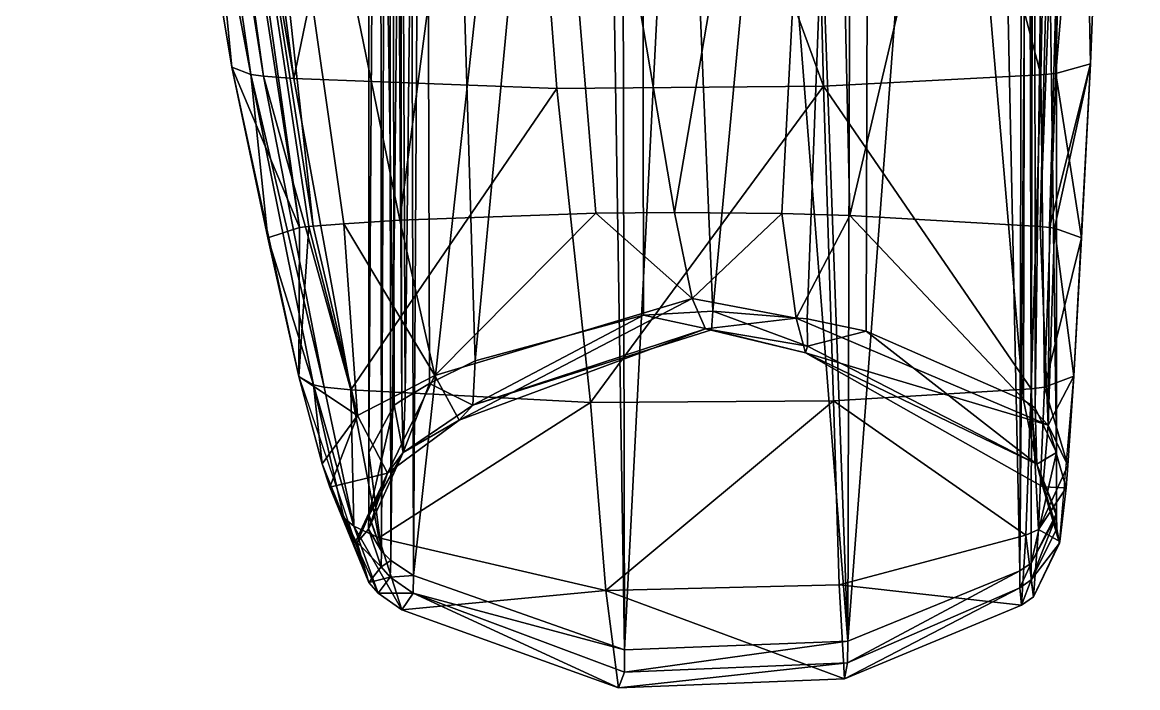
# Model space of a CAD drawing. Header units: millimetres. Extents: x 679 to 1321, y -297 to 360.
# Drawn here: x 692.8 to 754.5, y -222.7 to -186 of the extents above; entities that cross this region are included whole.
import ezdxf

# ---------------------------------------------------------------- set-up
doc = ezdxf.new("R2010")
doc.units = ezdxf.units.MM
doc.layers.add('USUPS_2D_CHR', color=7, linetype='Continuous')
doc.layers.add('USUPS_BD_CHR', color=7, linetype='Continuous')

# ---------------------------------------------------------------- blocks, each defined once
blk = doc.blocks.new('Actdia R arm half')
at = {"color": 7}
mesh = blk.add_polyface(dxfattribs=at)
corners = [(251.228, -118.76, 457.634), (250, -112.67, 454.656), (253.94, -117.119, 450.895), (253.94, -117.119, 450.895), (251.815, -119.26, 457.34), (251.228, -118.76, 457.634), (253.94, -117.119, 450.895), (254.04, -120.807, 456.432), (251.815, -119.26, 457.34), (261.282, -123.944, 454.588), (253.94, -117.119, 450.895), (264.609, -120.79, 447.243), (253.94, -117.119, 450.895), (261.282, -123.944, 454.588), (254.04, -120.807, 456.432), (264.609, -120.79, 447.243), (265.023, -124.705, 454.14), (261.282, -123.944, 454.588), (268.527, -120.764, 446.683), (264.609, -120.79, 447.243), (260.678, -110.81, 432.942), (269, -124.978, 453.98), (265.023, -124.705, 454.14), (264.609, -120.79, 447.243), (264.609, -120.79, 447.243), (268.527, -120.764, 446.683), (269, -124.978, 453.98), (281.619, -138.248, 659.086), (264.17, -138.143, 658.743), (262.88, -189.489, 652.319), (249.827, -137.799, 654.949), (264.17, -138.143, 658.743), (264.865, -88.805, 660.147), (264.17, -138.143, 658.743), (249.827, -137.799, 654.949), (250.861, -188.867, 648.823), (248.804, -137.763, 654.524), (249.827, -137.799, 654.949), (249.529, -88.901, 656.127), (249.827, -137.799, 654.949), (248.804, -137.763, 654.524), (250.032, -188.795, 648.397), (246.235, -137.48, 650.823), (248.804, -137.763, 654.524), (245.564, -97.461, 652.003), (246.499, -146.905, 650.105), (248.804, -137.763, 654.524), (246.235, -137.48, 650.823), (248.804, -137.763, 654.524), (246.499, -146.905, 650.105), (250.032, -188.795, 648.397), (279.6, -146.307, 641.758), (262.554, -146.301, 642.5), (263.229, -97.517, 643.981), (249.638, -146.569, 646.157), (262.554, -146.301, 642.5), (261.432, -196.637, 636.51), (262.554, -146.301, 642.5), (249.638, -146.569, 646.157), (249.173, -97.491, 647.859), (249.638, -146.569, 646.157), (248.975, -146.592, 646.443), (248.437, -97.489, 648.144), (246.499, -146.905, 650.105), (248.975, -146.592, 646.443), (248.132, -188.246, 645.069), (246.235, -137.48, 650.823), (248.975, -146.592, 646.443), (246.499, -146.905, 650.105), (248.975, -146.592, 646.443), (246.235, -137.48, 650.823), (248.437, -97.489, 648.144), (251.228, -118.76, 457.634), (250, -209.737, 618.919), (250, -115.931, 459.297), (251.228, -118.76, 457.634), (251.815, -119.26, 457.34), (252.03, -216.273, 623.109), (252.03, -216.273, 623.109), (251.815, -119.26, 457.34), (254.04, -120.807, 456.432), (261.282, -123.944, 454.588), (261.539, -220.166, 620.82), (254.04, -120.807, 456.432), (261.539, -220.166, 620.82), (261.282, -123.944, 454.588), (265.023, -124.705, 454.14), (261.539, -220.166, 620.82), (265.023, -124.705, 454.14), (269, -124.978, 453.98), (269, -124.978, 453.98), (268.527, -120.764, 446.683), (274.056, -124.539, 454.238), (269, -201.927, 623.509), (272.974, -107.153, 464.456), (260.245, -108.222, 463.828), (260.245, -108.222, 463.828), (251.618, -112.761, 461.16), (251.82, -206.837, 620.623), (251.618, -112.761, 461.16), (251.232, -113.098, 460.962), (251.401, -207.116, 620.459), (251.179, -207.292, 620.355), (251.232, -113.098, 460.962), (250, -115.931, 459.297)]
mesh.append_faces([[corners[k] for k in face] for face in [(0, 1, 2), (3, 4, 5), (6, 7, 8), (9, 10, 11), (12, 13, 14), (15, 16, 17), (18, 19, 20), (21, 22, 23), (24, 25, 26), (27, 28, 29), (30, 31, 32), (33, 34, 35), (36, 37, 38), (39, 40, 41), (42, 43, 44), (45, 46, 47), (48, 49, 50), (51, 52, 53), (54, 55, 56), (57, 58, 59), (60, 61, 62), (63, 64, 65), (66, 67, 68), (69, 70, 71), (72, 73, 74), (75, 76, 77), (78, 79, 80), (81, 82, 83), (84, 85, 86), (87, 88, 89), (90, 91, 92), (93, 94, 95), (96, 97, 98), (99, 100, 101), (102, 103, 104)]], dxfattribs={"color": 7})
mesh = blk.add_polyface(dxfattribs=at)
corners = [(301.919, -137.925, 653.477), (303.557, -137.735, 650.806), (306.816, -97.451, 652.003), (302.406, -147.141, 650.086), (303.557, -137.735, 650.806), (301.919, -137.925, 653.477), (301.919, -137.925, 653.477), (294.524, -188.838, 647.493), (302.406, -147.141, 650.086), (300.942, -137.956, 653.963), (301.919, -137.925, 653.477), (305.268, -88.924, 654.635), (301.919, -137.925, 653.477), (300.942, -137.956, 653.963), (293.821, -188.928, 648.065), (298.904, -138.012, 654.836), (300.942, -137.956, 653.963), (304.164, -88.913, 655.101), (300.942, -137.956, 653.963), (298.904, -138.012, 654.836), (292.161, -189.06, 648.91), (281.619, -138.248, 659.086), (298.904, -138.012, 654.836), (301.953, -88.893, 655.994), (281.619, -138.248, 659.086), (292.161, -189.06, 648.91), (298.904, -138.012, 654.836), (264.17, -138.143, 658.743), (281.619, -138.248, 659.086), (283.487, -88.793, 660.506), (299.618, -146.835, 646.763), (302.406, -147.141, 650.086), (295.572, -188.441, 645.036), (303.557, -137.735, 650.806), (302.406, -147.141, 650.086), (299.618, -146.835, 646.763), (299.618, -146.835, 646.763), (303.483, -97.476, 648.596), (303.557, -137.735, 650.806), (299.618, -146.835, 646.763), (298.958, -146.806, 646.466), (302.751, -97.479, 648.295), (298.958, -146.806, 646.466), (296.589, -146.714, 645.543), (300.173, -97.486, 647.304), (296.589, -146.714, 645.543), (279.6, -146.307, 641.758), (281.723, -97.52, 643.225), (279.6, -146.307, 641.758), (271.11, -196.465, 635.553), (262.554, -146.301, 642.5), (274.056, -124.539, 454.238), (273.876, -220.653, 620.533), (269, -124.978, 453.98), (273.876, -220.653, 620.533), (274.056, -124.539, 454.238), (275.401, -124.27, 454.396), (285.539, -216.534, 622.953), (275.401, -124.27, 454.396), (284.972, -120.145, 456.821), (285.773, -119.572, 457.157), (285.539, -216.534, 622.953), (284.972, -120.145, 456.821), (285.773, -119.572, 457.157), (286.947, -118.578, 457.741), (286.8, -215.707, 623.439), (286.947, -118.578, 457.741), (287.397, -117.983, 458.091), (287.309, -215.183, 623.747), (288, -115.931, 459.297), (288, -209.737, 618.919), (287.397, -117.983, 458.091), (288, -112.67, 454.656), (287.397, -117.983, 458.091), (286.947, -118.578, 457.741), (285.773, -119.572, 457.157), (284.903, -116.528, 451.268), (286.947, -118.578, 457.741), (285.773, -119.572, 457.157), (284.972, -120.145, 456.821), (284.903, -116.528, 451.268), (275.401, -124.27, 454.396), (284.903, -116.528, 451.268), (284.972, -120.145, 456.821), (284.903, -116.528, 451.268), (275.401, -124.27, 454.396), (275.146, -120.276, 447.649), (275.146, -120.276, 447.649), (275.401, -124.27, 454.396), (274.056, -124.539, 454.238), (275.146, -120.276, 447.649), (274.056, -124.539, 454.238), (268.527, -120.764, 446.683), (268.527, -120.764, 446.683), (272.558, -109.676, 433.869), (275.146, -120.276, 447.649), (288, -115.931, 459.297), (286.772, -113.102, 460.96), (286.603, -207.119, 620.457), (286.772, -113.102, 460.96), (286.387, -112.763, 461.159), (286.184, -206.841, 620.621), (286.001, -206.727, 620.688), (286.387, -112.763, 461.159), (284.924, -111.684, 461.793), (282.136, -204.67, 621.897), (284.924, -111.684, 461.793), (272.974, -107.153, 464.456)]
mesh.append_faces([[corners[k] for k in face] for face in [(0, 1, 2), (3, 4, 5), (6, 7, 8), (9, 10, 11), (12, 13, 14), (15, 16, 17), (18, 19, 20), (21, 22, 23), (24, 25, 26), (27, 28, 29), (30, 31, 32), (33, 34, 35), (36, 37, 38), (39, 40, 41), (42, 43, 44), (45, 46, 47), (48, 49, 50), (51, 52, 53), (54, 55, 56), (57, 58, 59), (60, 61, 62), (63, 64, 65), (66, 67, 68), (69, 70, 71), (72, 73, 74), (75, 76, 77), (78, 79, 80), (81, 82, 83), (84, 85, 86), (87, 88, 89), (90, 91, 92), (93, 94, 95), (96, 97, 98), (99, 100, 101), (102, 103, 104), (105, 106, 107)]], dxfattribs={"color": 7})
mesh = blk.add_polyface(dxfattribs=at)
corners = [(262.88, -189.489, 652.319), (277.62, -189.615, 652.7), (281.619, -138.248, 659.086), (262.88, -189.489, 652.319), (275.763, -206.967, 649.396), (277.62, -189.615, 652.7), (250.861, -188.867, 648.823), (262.88, -189.489, 652.319), (264.17, -138.143, 658.743), (262.88, -189.489, 652.319), (250.861, -188.867, 648.823), (251.406, -206.216, 645.589), (250.032, -188.795, 648.397), (250.861, -188.867, 648.823), (249.827, -137.799, 654.949), (250.666, -206.133, 645.161), (251.406, -206.216, 645.589), (250.861, -188.867, 648.823), (250.861, -188.867, 648.823), (250.032, -188.795, 648.397), (250.666, -206.133, 645.161), (248.132, -188.246, 645.069), (250.032, -188.795, 648.397), (246.499, -146.905, 650.105), (248.623, -197.878, 643.429), (250.032, -188.795, 648.397), (248.132, -188.246, 645.069), (250.032, -188.795, 648.397), (248.623, -197.878, 643.429), (250.666, -206.133, 645.161), (270.133, -201.232, 632.816), (271.11, -196.465, 635.553), (275.455, -196.5, 635.744), (249.044, -205.521, 642.004), (248.623, -197.878, 643.429), (250.113, -197.328, 640.365), (261.432, -196.637, 636.51), (265.187, -196.529, 635.91), (264.389, -202.32, 633.452), (270.133, -201.232, 632.816), (264.389, -202.32, 633.452), (265.187, -196.529, 635.91), (265.187, -196.529, 635.91), (271.11, -196.465, 635.553), (270.133, -201.232, 632.816), (279.6, -146.307, 641.758), (275.455, -196.5, 635.744), (271.11, -196.465, 635.553), (262.554, -146.301, 642.5), (271.11, -196.465, 635.553), (265.187, -196.529, 635.91), (261.432, -196.637, 636.51), (262.554, -146.301, 642.5), (265.187, -196.529, 635.91), (261.432, -196.637, 636.51), (250.907, -197.24, 639.874), (249.638, -146.569, 646.157), (248.975, -146.592, 646.443), (249.638, -146.569, 646.157), (250.907, -197.24, 639.874), (250.907, -197.24, 639.874), (250.387, -197.293, 640.166), (248.975, -146.592, 646.443), (248.132, -188.246, 645.069), (250.387, -197.293, 640.166), (250.113, -197.328, 640.365), (248.132, -188.246, 645.069), (250.113, -197.328, 640.365), (248.623, -197.878, 643.429), (250.387, -197.293, 640.166), (248.132, -188.246, 645.069), (248.975, -146.592, 646.443), (251.395, -215.862, 623.35), (250, -209.737, 618.919), (251.228, -118.76, 457.634), (252.03, -216.273, 623.109), (251.395, -215.862, 623.35), (251.228, -118.76, 457.634), (252.03, -216.273, 623.109), (254.04, -120.807, 456.432), (261.539, -220.166, 620.82), (261.539, -220.166, 620.82), (269, -124.978, 453.98), (273.876, -220.653, 620.533), (272.832, -202.151, 623.377), (272.974, -107.153, 464.456), (269, -201.927, 623.509), (260.245, -108.222, 463.828), (263.782, -202.341, 623.265), (269, -201.927, 623.509), (260.245, -108.222, 463.828), (260.519, -203.034, 622.858), (263.782, -202.341, 623.265), (251.82, -206.837, 620.623), (260.519, -203.034, 622.858), (260.245, -108.222, 463.828), (251.401, -207.116, 620.459), (251.82, -206.837, 620.623), (251.618, -112.761, 461.16), (251.232, -113.098, 460.962), (251.179, -207.292, 620.355), (251.401, -207.116, 620.459), (250, -115.931, 459.297), (250, -209.737, 618.919), (251.179, -207.292, 620.355)]
mesh.append_faces([[corners[k] for k in face] for face in [(0, 1, 2), (3, 4, 5), (6, 7, 8), (9, 10, 11), (12, 13, 14), (15, 16, 17), (18, 19, 20), (21, 22, 23), (24, 25, 26), (27, 28, 29), (30, 31, 32), (33, 34, 35), (36, 37, 38), (39, 40, 41), (42, 43, 44), (45, 46, 47), (48, 49, 50), (51, 52, 53), (54, 55, 56), (57, 58, 59), (60, 61, 62), (63, 64, 65), (66, 67, 68), (69, 70, 71), (72, 73, 74), (75, 76, 77), (78, 79, 80), (81, 82, 83), (84, 85, 86), (87, 88, 89), (90, 91, 92), (93, 94, 95), (96, 97, 98), (99, 100, 101), (102, 103, 104)]], dxfattribs={"color": 7})
mesh = blk.add_polyface(dxfattribs=at)
corners = [(294.524, -188.838, 647.493), (295.572, -188.441, 645.036), (302.406, -147.141, 650.086), (293.597, -197.878, 643.428), (295.572, -188.441, 645.036), (294.524, -188.838, 647.493), (294.524, -188.838, 647.493), (291.071, -205.999, 644.366), (293.597, -197.878, 643.428), (293.821, -188.928, 648.065), (294.524, -188.838, 647.493), (301.919, -137.925, 653.477), (290.482, -206.118, 644.981), (291.071, -205.999, 644.366), (294.524, -188.838, 647.493), (294.524, -188.838, 647.493), (293.821, -188.928, 648.065), (290.482, -206.118, 644.981), (292.161, -189.06, 648.91), (293.821, -188.928, 648.065), (300.942, -137.956, 653.963), (288.994, -206.28, 645.815), (290.482, -206.118, 644.981), (293.821, -188.928, 648.065), (293.821, -188.928, 648.065), (292.161, -189.06, 648.91), (288.994, -206.28, 645.815), (292.161, -189.06, 648.91), (281.619, -138.248, 659.086), (277.62, -189.615, 652.7), (277.62, -189.615, 652.7), (288.994, -206.28, 645.815), (292.161, -189.06, 648.91), (286.292, -196.894, 637.943), (284.361, -205.48, 635.174), (275.455, -196.5, 635.744), (284.361, -205.48, 635.174), (286.292, -196.894, 637.943), (289.39, -197.094, 639.059), (291.879, -205.538, 641.997), (291.317, -197.241, 639.875), (291.838, -197.293, 640.167), (293.597, -197.878, 643.428), (291.879, -205.538, 641.997), (291.838, -197.293, 640.167), (295.572, -188.441, 645.036), (293.597, -197.878, 643.428), (291.838, -197.293, 640.167), (291.838, -197.293, 640.167), (299.618, -146.835, 646.763), (295.572, -188.441, 645.036), (298.958, -146.806, 646.466), (299.618, -146.835, 646.763), (291.838, -197.293, 640.167), (291.838, -197.293, 640.167), (291.317, -197.241, 639.875), (298.958, -146.806, 646.466), (298.958, -146.806, 646.466), (291.317, -197.241, 639.875), (291.087, -197.222, 639.772), (289.39, -197.094, 639.059), (296.589, -146.714, 645.543), (291.087, -197.222, 639.772), (298.958, -146.806, 646.466), (291.087, -197.222, 639.772), (296.589, -146.714, 645.543), (296.589, -146.714, 645.543), (289.39, -197.094, 639.059), (286.292, -196.894, 637.943), (275.455, -196.5, 635.744), (279.6, -146.307, 641.758), (286.292, -196.894, 637.943), (296.589, -146.714, 645.543), (286.292, -196.894, 637.943), (279.6, -146.307, 641.758), (273.876, -220.653, 620.533), (275.401, -124.27, 454.396), (285.539, -216.534, 622.953), (286.8, -215.707, 623.439), (285.539, -216.534, 622.953), (285.773, -119.572, 457.157), (287.309, -215.183, 623.747), (286.8, -215.707, 623.439), (286.947, -118.578, 457.741), (287.309, -215.183, 623.747), (287.397, -117.983, 458.091), (288, -209.737, 618.919), (286.603, -207.119, 620.457), (288, -209.737, 618.919), (288, -115.931, 459.297), (286.184, -206.841, 620.621), (286.603, -207.119, 620.457), (286.772, -113.102, 460.96), (286.387, -112.763, 461.159), (286.001, -206.727, 620.688), (286.184, -206.841, 620.621), (284.924, -111.684, 461.793), (284.66, -205.929, 621.157), (286.001, -206.727, 620.688), (284.924, -111.684, 461.793), (282.136, -204.67, 621.897), (284.66, -205.929, 621.157), (272.974, -107.153, 464.456), (272.832, -202.151, 623.377), (282.136, -204.67, 621.897)]
mesh.append_faces([[corners[k] for k in face] for face in [(0, 1, 2), (3, 4, 5), (6, 7, 8), (9, 10, 11), (12, 13, 14), (15, 16, 17), (18, 19, 20), (21, 22, 23), (24, 25, 26), (27, 28, 29), (30, 31, 32), (33, 34, 35), (36, 37, 38), (39, 40, 41), (42, 43, 44), (45, 46, 47), (48, 49, 50), (51, 52, 53), (54, 55, 56), (57, 58, 59), (60, 61, 62), (63, 64, 65), (66, 67, 68), (69, 70, 71), (72, 73, 74), (75, 76, 77), (78, 79, 80), (81, 82, 83), (84, 85, 86), (87, 88, 89), (90, 91, 92), (93, 94, 95), (96, 97, 98), (99, 100, 101), (102, 103, 104)]], dxfattribs={"color": 7})
mesh = blk.add_polyface(dxfattribs=at)
corners = [(262.321, -206.88, 648.98), (251.406, -206.216, 645.589), (251.695, -214.313, 641.079), (251, -213.988, 640.771), (251.695, -214.313, 641.079), (251.406, -206.216, 645.589), (251.406, -206.216, 645.589), (250.666, -206.133, 645.161), (251, -213.988, 640.771), (249.369, -210.451, 639.746), (250.666, -206.133, 645.161), (249.044, -205.521, 642.004), (250.666, -206.133, 645.161), (249.369, -210.451, 639.746), (251, -213.988, 640.771), (275.763, -206.967, 649.396), (262.88, -189.489, 652.319), (262.321, -206.88, 648.98), (251.406, -206.216, 645.589), (262.321, -206.88, 648.98), (262.88, -189.489, 652.319), (249.044, -205.521, 642.004), (250.666, -206.133, 645.161), (248.623, -197.878, 643.429), (269.064, -202.955, 626.163), (272.832, -202.151, 623.377), (269, -201.927, 623.509), (250.455, -208.233, 637.429), (249.369, -210.451, 639.746), (249.044, -205.521, 642.004), (250.113, -197.328, 640.365), (250.455, -208.233, 637.429), (249.044, -205.521, 642.004), (250.455, -208.233, 637.429), (249.471, -211.697, 638.607), (249.369, -210.451, 639.746), (250.763, -211.631, 631.592), (249.471, -211.697, 638.607), (250.455, -208.233, 637.429), (251.098, -210.373, 625.757), (249.992, -213.962, 626.333), (250.763, -211.631, 631.592), (251.098, -210.373, 625.757), (250, -209.737, 618.919), (250, -213.115, 624.667), (250, -209.737, 618.919), (251.098, -210.373, 625.757), (251.179, -207.292, 620.355), (250.455, -208.233, 637.429), (250.113, -197.328, 640.365), (250.387, -197.293, 640.166), (250.455, -208.233, 637.429), (250.387, -197.293, 640.166), (250.907, -197.24, 639.874), (264.389, -202.32, 633.452), (250.455, -208.233, 637.429), (261.432, -196.637, 636.51), (250.907, -197.24, 639.874), (261.432, -196.637, 636.51), (250.455, -208.233, 637.429), (263.878, -204.227, 629.873), (250.763, -211.631, 631.592), (250.455, -208.233, 637.429), (250.455, -208.233, 637.429), (264.389, -202.32, 633.452), (263.878, -204.227, 629.873), (263.878, -204.227, 629.873), (251.098, -210.373, 625.757), (250.763, -211.631, 631.592), (251.098, -210.373, 625.757), (263.878, -204.227, 629.873), (263.762, -203.859, 626.356), (260.519, -203.034, 622.858), (251.098, -210.373, 625.757), (263.762, -203.859, 626.356), (251.179, -207.292, 620.355), (251.098, -210.373, 625.757), (251.401, -207.116, 620.459), (251.098, -210.373, 625.757), (251.82, -206.837, 620.623), (251.401, -207.116, 620.459), (263.762, -203.859, 626.356), (263.782, -202.341, 623.265), (260.519, -203.034, 622.858), (251.098, -210.373, 625.757), (260.519, -203.034, 622.858), (251.82, -206.837, 620.623), (269.406, -202.904, 629.466), (263.878, -204.227, 629.873), (264.389, -202.32, 633.452), (264.389, -202.32, 633.452), (270.133, -201.232, 632.816), (269.406, -202.904, 629.466), (269.064, -202.955, 626.163), (263.762, -203.859, 626.356), (263.878, -204.227, 629.873), (263.878, -204.227, 629.873), (269.406, -202.904, 629.466), (269.064, -202.955, 626.163), (269, -201.927, 623.509), (263.782, -202.341, 623.265), (263.762, -203.859, 626.356), (263.762, -203.859, 626.356), (269.064, -202.955, 626.163), (269, -201.927, 623.509)]
mesh.append_faces([[corners[k] for k in face] for face in [(0, 1, 2), (3, 4, 5), (6, 7, 8), (9, 10, 11), (12, 13, 14), (15, 16, 17), (18, 19, 20), (21, 22, 23), (24, 25, 26), (27, 28, 29), (30, 31, 32), (33, 34, 35), (36, 37, 38), (39, 40, 41), (42, 43, 44), (45, 46, 47), (48, 49, 50), (51, 52, 53), (54, 55, 56), (57, 58, 59), (60, 61, 62), (63, 64, 65), (66, 67, 68), (69, 70, 71), (72, 73, 74), (75, 76, 77), (78, 79, 80), (81, 82, 83), (84, 85, 86), (87, 88, 89), (90, 91, 92), (93, 94, 95), (96, 97, 98), (99, 100, 101), (102, 103, 104)]], dxfattribs={"color": 7})
mesh = blk.add_polyface(dxfattribs=at)
corners = [(286.8, -215.707, 623.439), (287.309, -215.183, 623.747), (287.334, -216.061, 625.5), (287.334, -216.061, 625.5), (286.823, -216.624, 625.27), (286.8, -215.707, 623.439), (285.559, -217.505, 624.908), (286.823, -216.624, 625.27), (287.488, -217.521, 633.281), (287.488, -217.521, 633.281), (286.176, -218.427, 633.44), (285.559, -217.505, 624.908), (285.539, -216.534, 622.953), (286.8, -215.707, 623.439), (286.823, -216.624, 625.27), (286.823, -216.624, 625.27), (285.559, -217.505, 624.908), (285.539, -216.534, 622.953), (275.763, -206.967, 649.396), (287.449, -214.45, 641.293), (288.994, -206.28, 645.815), (287.449, -214.45, 641.293), (275.763, -206.967, 649.396), (274.906, -217.37, 643.995), (274.906, -217.37, 643.995), (286.176, -218.427, 633.44), (287.449, -214.45, 641.293), (286.176, -218.427, 633.44), (274.906, -217.37, 643.995), (274.207, -222.737, 634.157), (274.207, -222.737, 634.157), (285.559, -217.505, 624.908), (286.176, -218.427, 633.44), (285.559, -217.505, 624.908), (274.207, -222.737, 634.157), (273.886, -221.877, 623.101), (273.876, -220.653, 620.533), (285.539, -216.534, 622.953), (285.559, -217.505, 624.908), (285.559, -217.505, 624.908), (273.886, -221.877, 623.101), (273.876, -220.653, 620.533), (262.321, -206.88, 648.98), (274.906, -217.37, 643.995), (275.763, -206.967, 649.396), (288.994, -206.28, 645.815), (277.62, -189.615, 652.7), (275.763, -206.967, 649.396), (270.133, -201.232, 632.816), (275.455, -196.5, 635.744), (284.361, -205.48, 635.174), (283.011, -207.941, 630.702), (269.406, -202.904, 629.466), (270.133, -201.232, 632.816), (270.133, -201.232, 632.816), (284.361, -205.48, 635.174), (283.011, -207.941, 630.702), (282.255, -207.112, 626.37), (269.064, -202.955, 626.163), (269.406, -202.904, 629.466), (269.406, -202.904, 629.466), (283.011, -207.941, 630.702), (282.255, -207.112, 626.37), (272.832, -202.151, 623.377), (269.064, -202.955, 626.163), (282.255, -207.112, 626.37), (282.255, -207.112, 626.37), (282.136, -204.67, 621.897), (272.832, -202.151, 623.377), (286.978, -210.875, 631.437), (283.011, -207.941, 630.702), (284.361, -205.48, 635.174), (284.361, -205.48, 635.174), (288.642, -207.7, 636.902), (286.978, -210.875, 631.437), (286.11, -209.733, 625.984), (282.255, -207.112, 626.37), (283.011, -207.941, 630.702), (283.011, -207.941, 630.702), (286.978, -210.875, 631.437), (286.11, -209.733, 625.984), (284.66, -205.929, 621.157), (282.255, -207.112, 626.37), (286.11, -209.733, 625.984), (282.255, -207.112, 626.37), (284.66, -205.929, 621.157), (282.136, -204.67, 621.897), (286.11, -209.733, 625.984), (286.001, -206.727, 620.688), (284.66, -205.929, 621.157), (286.11, -209.733, 625.984), (286.978, -210.875, 631.437), (288.031, -213.972, 626.357), (288, -213.166, 624.753), (286.11, -209.733, 625.984), (288, -213.244, 624.886), (286.603, -207.119, 620.457), (286.11, -209.733, 625.984), (288, -213.166, 624.753), (286.001, -206.727, 620.688), (286.11, -209.733, 625.984), (286.184, -206.841, 620.621), (286.11, -209.733, 625.984), (286.603, -207.119, 620.457), (286.184, -206.841, 620.621)]
mesh.append_faces([[corners[k] for k in face] for face in [(0, 1, 2), (3, 4, 5), (6, 7, 8), (9, 10, 11), (12, 13, 14), (15, 16, 17), (18, 19, 20), (21, 22, 23), (24, 25, 26), (27, 28, 29), (30, 31, 32), (33, 34, 35), (36, 37, 38), (39, 40, 41), (42, 43, 44), (45, 46, 47), (48, 49, 50), (51, 52, 53), (54, 55, 56), (57, 58, 59), (60, 61, 62), (63, 64, 65), (66, 67, 68), (69, 70, 71), (72, 73, 74), (75, 76, 77), (78, 79, 80), (81, 82, 83), (84, 85, 86), (87, 88, 89), (90, 91, 92), (93, 94, 95), (96, 97, 98), (99, 100, 101), (102, 103, 104)]], dxfattribs={"color": 7})
mesh = blk.add_polyface(dxfattribs=at)
corners = [(290.591, -210.357, 639.817), (291.879, -205.538, 641.997), (291.071, -205.999, 644.366), (289.387, -213.355, 640.26), (290.162, -211.653, 638.646), (290.591, -210.357, 639.817), (291.071, -205.999, 644.366), (289.387, -213.355, 640.26), (290.591, -210.357, 639.817), (288.013, -216.916, 633.172), (288.735, -214.646, 632.765), (290.162, -211.653, 638.646), (290.162, -211.653, 638.646), (289.387, -213.355, 640.26), (288.013, -216.916, 633.172), (288.659, -214.717, 632.32), (288.735, -214.646, 632.765), (288.013, -216.916, 633.172), (287.334, -216.061, 625.5), (288.031, -213.972, 626.357), (288.659, -214.717, 632.32), (288.013, -216.916, 633.172), (287.334, -216.061, 625.5), (288.659, -214.717, 632.32), (287.309, -215.183, 623.747), (288, -213.244, 624.886), (288.031, -213.972, 626.357), (288.031, -213.972, 626.357), (287.334, -216.061, 625.5), (287.309, -215.183, 623.747), (288.837, -213.806, 640.686), (289.387, -213.355, 640.26), (291.071, -205.999, 644.366), (291.071, -205.999, 644.366), (290.482, -206.118, 644.981), (288.837, -213.806, 640.686), (287.488, -217.521, 633.281), (288.013, -216.916, 633.172), (289.387, -213.355, 640.26), (289.387, -213.355, 640.26), (288.837, -213.806, 640.686), (287.488, -217.521, 633.281), (286.823, -216.624, 625.27), (287.334, -216.061, 625.5), (288.013, -216.916, 633.172), (288.013, -216.916, 633.172), (287.488, -217.521, 633.281), (286.823, -216.624, 625.27), (288.994, -206.28, 645.815), (288.837, -213.806, 640.686), (290.482, -206.118, 644.981), (288.837, -213.806, 640.686), (288.994, -206.28, 645.815), (287.449, -214.45, 641.293), (286.176, -218.427, 633.44), (287.488, -217.521, 633.281), (288.837, -213.806, 640.686), (288.837, -213.806, 640.686), (287.449, -214.45, 641.293), (286.176, -218.427, 633.44), (291.071, -205.999, 644.366), (291.879, -205.538, 641.997), (293.597, -197.878, 643.428), (291.087, -197.222, 639.772), (288.642, -207.7, 636.902), (289.39, -197.094, 639.059), (284.361, -205.48, 635.174), (289.39, -197.094, 639.059), (288.642, -207.7, 636.902), (288.642, -207.7, 636.902), (291.087, -197.222, 639.772), (291.317, -197.241, 639.875), (288.642, -207.7, 636.902), (291.317, -197.241, 639.875), (291.879, -205.538, 641.997), (288.642, -207.7, 636.902), (291.879, -205.538, 641.997), (290.591, -210.357, 639.817), (290.591, -210.357, 639.817), (290.162, -211.653, 638.646), (288.642, -207.7, 636.902), (286.978, -210.875, 631.437), (288.642, -207.7, 636.902), (290.162, -211.653, 638.646), (288.659, -214.717, 632.32), (286.978, -210.875, 631.437), (288.735, -214.646, 632.765), (290.162, -211.653, 638.646), (288.735, -214.646, 632.765), (286.978, -210.875, 631.437), (288.659, -214.717, 632.32), (288.031, -213.972, 626.357), (286.978, -210.875, 631.437), (288.031, -213.972, 626.357), (288, -213.244, 624.886), (286.11, -209.733, 625.984), (288, -213.166, 624.753), (288, -209.737, 618.919), (286.603, -207.119, 620.457), (288, -213.244, 624.886), (287.309, -215.183, 623.747), (288, -213.166, 624.753), (288, -209.737, 618.919), (288, -213.166, 624.753), (287.309, -215.183, 623.747)]
mesh.append_faces([[corners[k] for k in face] for face in [(0, 1, 2), (3, 4, 5), (6, 7, 8), (9, 10, 11), (12, 13, 14), (15, 16, 17), (18, 19, 20), (21, 22, 23), (24, 25, 26), (27, 28, 29), (30, 31, 32), (33, 34, 35), (36, 37, 38), (39, 40, 41), (42, 43, 44), (45, 46, 47), (48, 49, 50), (51, 52, 53), (54, 55, 56), (57, 58, 59), (60, 61, 62), (63, 64, 65), (66, 67, 68), (69, 70, 71), (72, 73, 74), (75, 76, 77), (78, 79, 80), (81, 82, 83), (84, 85, 86), (87, 88, 89), (90, 91, 92), (93, 94, 95), (96, 97, 98), (99, 100, 101), (102, 103, 104)]], dxfattribs={"color": 7})
mesh = blk.add_polyface(dxfattribs=at)
corners = [(274.906, -217.37, 643.995), (262.321, -206.88, 648.98), (262.009, -217.052, 643.662), (261.727, -222.238, 634.026), (274.207, -222.737, 634.157), (274.906, -217.37, 643.995), (274.906, -217.37, 643.995), (262.009, -217.052, 643.662), (261.727, -222.238, 634.026), (261.553, -221.355, 623.303), (273.886, -221.877, 623.101), (274.207, -222.737, 634.157), (274.207, -222.737, 634.157), (261.727, -222.238, 634.026), (261.553, -221.355, 623.303), (261.539, -220.166, 620.82), (273.876, -220.653, 620.533), (273.886, -221.877, 623.101), (273.886, -221.877, 623.101), (261.553, -221.355, 623.303), (261.539, -220.166, 620.82), (251.695, -214.313, 641.079), (262.009, -217.052, 643.662), (262.321, -206.88, 648.98), (251.928, -218.171, 633.294), (261.727, -222.238, 634.026), (262.009, -217.052, 643.662), (262.009, -217.052, 643.662), (251.695, -214.313, 641.079), (251.928, -218.171, 633.294), (252.033, -217.216, 624.998), (261.553, -221.355, 623.303), (261.727, -222.238, 634.026), (261.727, -222.238, 634.026), (251.928, -218.171, 633.294), (252.033, -217.216, 624.998), (252.03, -216.273, 623.109), (261.539, -220.166, 620.82), (261.553, -221.355, 623.303), (261.553, -221.355, 623.303), (252.033, -217.216, 624.998), (252.03, -216.273, 623.109), (251.27, -217.715, 633.212), (251.928, -218.171, 633.294), (251.695, -214.313, 641.079), (251.695, -214.313, 641.079), (251, -213.988, 640.771), (251.27, -217.715, 633.212), (251.396, -216.777, 625.177), (252.033, -217.216, 624.998), (251.928, -218.171, 633.294), (251.928, -218.171, 633.294), (251.27, -217.715, 633.212), (251.396, -216.777, 625.177), (251.395, -215.862, 623.35), (252.03, -216.273, 623.109), (252.033, -217.216, 624.998), (252.033, -217.216, 624.998), (251.396, -216.777, 625.177), (251.395, -215.862, 623.35), (249.471, -211.697, 638.607), (251, -213.988, 640.771), (249.369, -210.451, 639.746), (249.823, -214.663, 632.676), (251.27, -217.715, 633.212), (251, -213.988, 640.771), (251, -213.988, 640.771), (249.471, -211.697, 638.607), (249.823, -214.663, 632.676), (249.845, -214.743, 632.142), (251.27, -217.715, 633.212), (249.823, -214.663, 632.676), (249.992, -213.962, 626.333), (251.396, -216.777, 625.177), (249.845, -214.743, 632.142), (251.27, -217.715, 633.212), (249.845, -214.743, 632.142), (251.396, -216.777, 625.177), (250, -213.245, 624.888), (251.395, -215.862, 623.35), (251.396, -216.777, 625.177), (251.396, -216.777, 625.177), (249.992, -213.962, 626.333), (250, -213.245, 624.888), (250.763, -211.631, 631.592), (249.845, -214.743, 632.142), (249.823, -214.663, 632.676), (249.471, -211.697, 638.607), (250.763, -211.631, 631.592), (249.823, -214.663, 632.676), (250.763, -211.631, 631.592), (249.992, -213.962, 626.333), (249.845, -214.743, 632.142), (251.098, -210.373, 625.757), (250, -213.115, 624.667), (250, -213.245, 624.888), (249.992, -213.962, 626.333), (251.098, -210.373, 625.757), (250, -213.245, 624.888), (251.395, -215.862, 623.35), (250, -213.245, 624.888), (250, -213.115, 624.667), (250, -209.737, 618.919), (251.395, -215.862, 623.35), (250, -213.115, 624.667)]
mesh.append_faces([[corners[k] for k in face] for face in [(0, 1, 2), (3, 4, 5), (6, 7, 8), (9, 10, 11), (12, 13, 14), (15, 16, 17), (18, 19, 20), (21, 22, 23), (24, 25, 26), (27, 28, 29), (30, 31, 32), (33, 34, 35), (36, 37, 38), (39, 40, 41), (42, 43, 44), (45, 46, 47), (48, 49, 50), (51, 52, 53), (54, 55, 56), (57, 58, 59), (60, 61, 62), (63, 64, 65), (66, 67, 68), (69, 70, 71), (72, 73, 74), (75, 76, 77), (78, 79, 80), (81, 82, 83), (84, 85, 86), (87, 88, 89), (90, 91, 92), (93, 94, 95), (96, 97, 98), (99, 100, 101), (102, 103, 104)]], dxfattribs={"color": 7})
blk = doc.blocks.new('Actdia W HR BK seat all')
at = {"xscale": -1}
blk.add_blockref('Actdia R arm half', (0, 0), dxfattribs=at)

msp = doc.modelspace()

# ---------------------------------------------------------------- linework, layer by layer
at = {"layer": 'USUPS_2D_CHR'}
msp.add_lwpolyline([(693.178, -39.846), (692.874, -47.22), (692.841, -88.988), (696.443, -137.735), (697.594, -147.141), (704.428, -188.441), (708.121, -205.538), (711.987, -216.916), (712.512, -217.521), (713.824, -218.427), (725.793, -222.737), (738.273, -222.238), (748.072, -218.171), (748.73, -217.715), (750.155, -214.743), (750.956, -205.521), (751.868, -188.246), (753.501, -146.905), (753.765, -137.48), (754.436, -97.461), (754.485, -89), (754.253, -47.297), (754.131, -39.931)], dxfattribs=at)

# ---------------------------------------------------------------- block references
at = {"layer": 'USUPS_BD_CHR'}
msp.add_blockref('Actdia W HR BK seat all', (1000, 0), dxfattribs=at)

doc.saveas('drawing.dxf')
